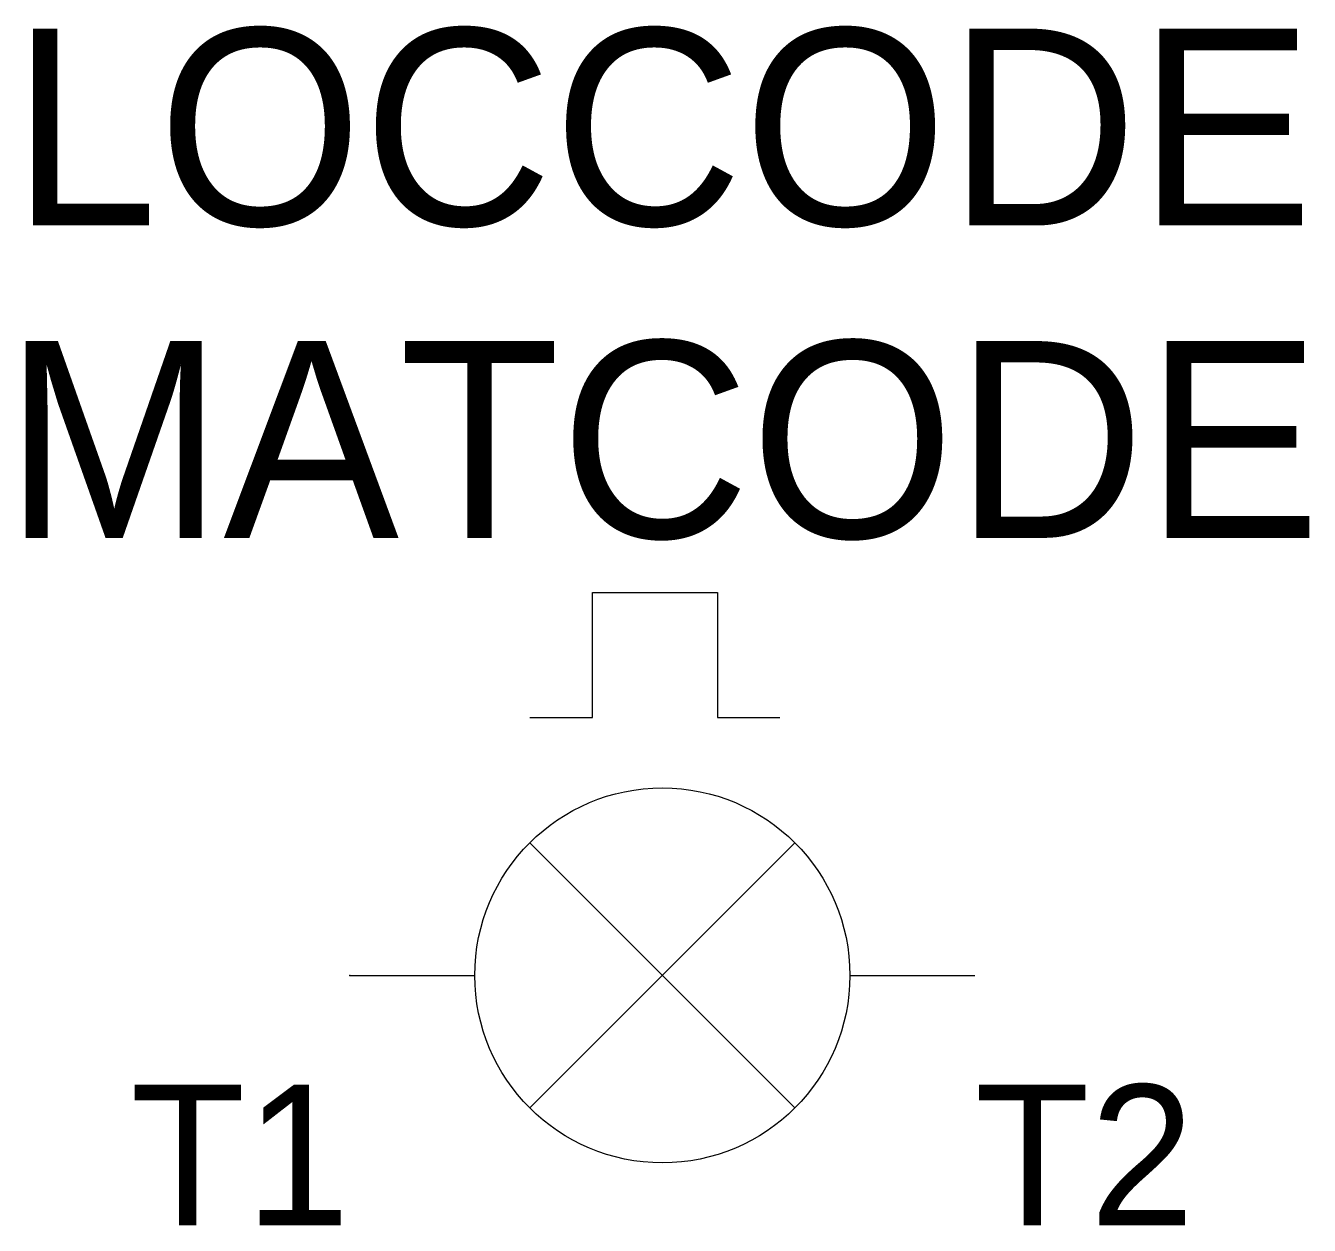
# Model space of a CAD drawing. Extents: x -10.2 to 10.3, y -4 to 15.2.
import ezdxf
from ezdxf.enums import TextEntityAlignment as Align

# ---------------------------------------------------------------- set-up
doc = ezdxf.new("R2010")
doc.units = 0
doc.layers.get('0').update_dxf_attribs({"linetype": 'CONTINUOUS'})
doc.layers.add('C', color=6, linetype='CONTINUOUS')
doc.layers.add('T2', color=1, linetype='CONTINUOUS')

msp = doc.modelspace()

# ---------------------------------------------------------------- linework, layer by layer
at = {"color": 0}
for p, q in [((-1.119, 4.124), (-1.119, 6.124)), ((-1.119, 6.124), (0.881, 6.124)), ((0.881, 6.124), (0.881, 4.124)), ((-2.119, 4.124), (-1.119, 4.124)), ((0.881, 4.124), (1.881, 4.124)), ((-2.121, -2.121), (2.121, 2.121)), ((-2.121, 2.121), (2.121, -2.121)), ((-5, 0), (-3, 0)), ((3, 0), (5, 0))]:
    msp.add_line(p, q, dxfattribs=at)
msp.add_circle((0, 0), 3, dxfattribs=at)
at = {"layer": 'C', "color": 0}
msp.add_point((-5, 0), dxfattribs=at)

# ---------------------------------------------------------------- texts
at = {"color": 0, "linetype": 'CONTINUOUS'}
for tag, p in [('LOCCODE', (0, 12)), ('MATCODE', (0, 7))]:
    msp.add_attdef(tag, text='', height=3.15, dxfattribs=at).set_placement(p, align=Align.CENTER)
at = {"layer": 'T2', "color": 0, "linetype": 'CONTINUOUS'}
msp.add_attdef('T1', text='', height=2.25, dxfattribs=at).set_placement((-5, -4), align=Align.RIGHT)
msp.add_attdef('T2', (5, -4), '', height=2.25, dxfattribs=at)

doc.saveas('drawing.dxf')
